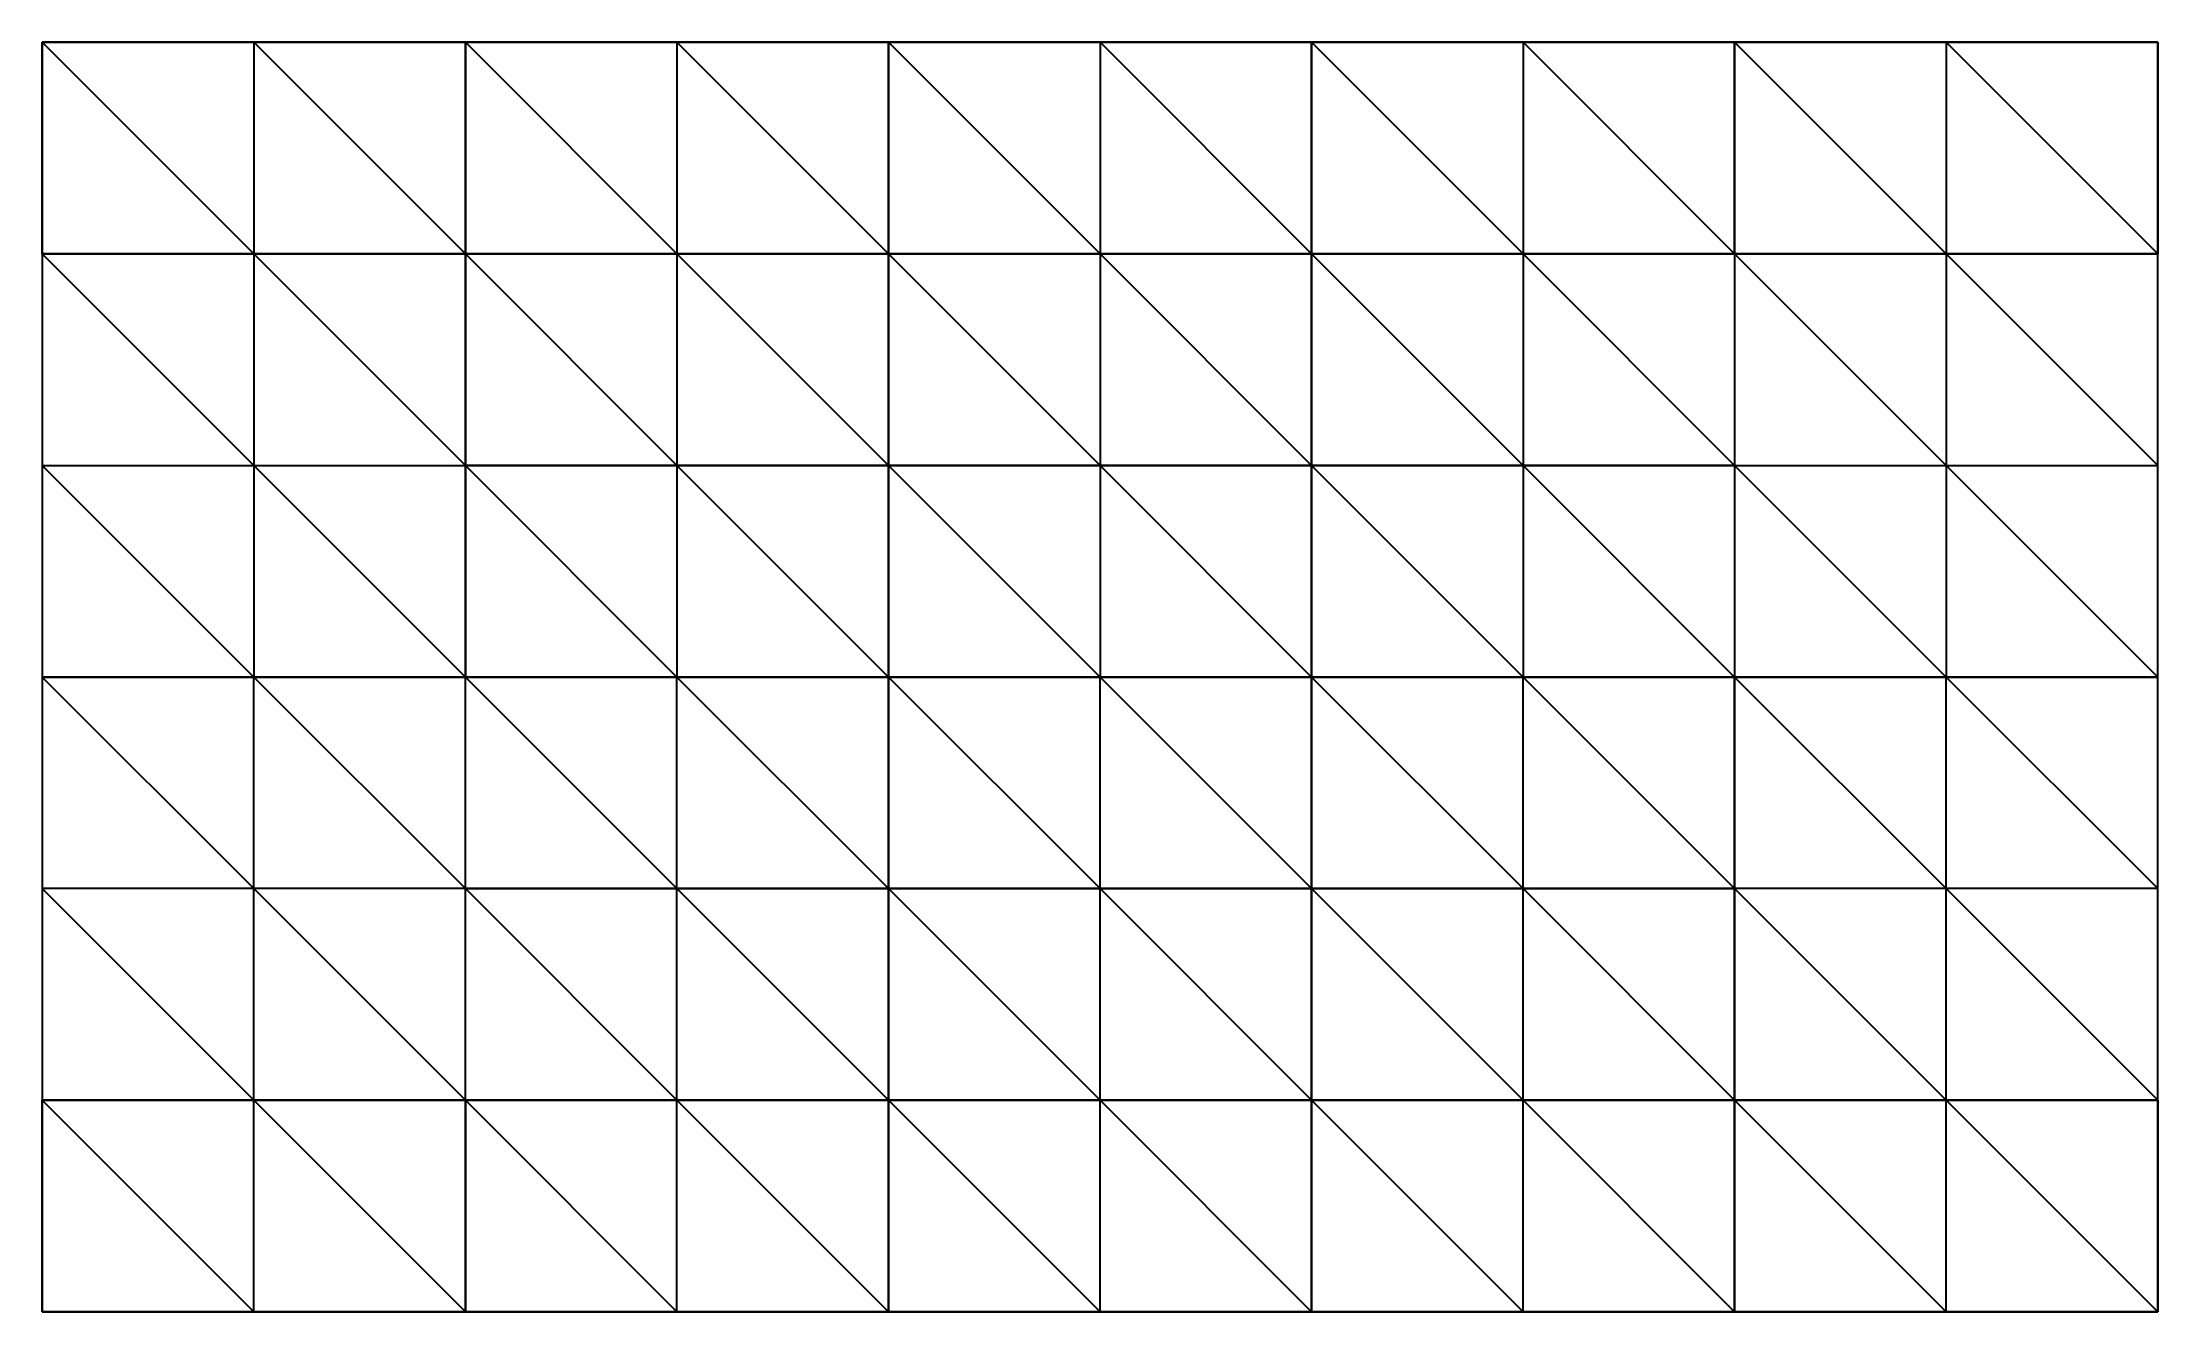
# Model space of a CAD drawing. Header units: millimetres. Extents: x 0 to 10, y 0 to 6.
import ezdxf

# ---------------------------------------------------------------- set-up
doc = ezdxf.new("R2010")
doc.units = ezdxf.units.MM

msp = doc.modelspace()

# ---------------------------------------------------------------- linework, layer by layer
for p, q in [((3, 6, 2), (2, 6, 2)), ((2, 6, 2), (2, 6, 1)), ((2, 6, 1), (3, 6, 1)), ((3, 6, 1), (2, 6, 2)), ((3, 5, 1), (2, 6, 1)), ((2, 6, 1), (2, 5, 1)), ((2, 5, 2), (2, 6, 2)), ((3, 5, 2), (2, 6, 2)), ((4, 6, 1), (3, 6, 1)), ((3, 6, 1), (3, 6, 2)), ((3, 6, 2), (4, 6, 2)), ((4, 6, 2), (3, 6, 1)), ((4, 5, 1), (3, 6, 1)), ((3, 6, 1), (3, 5, 1)), ((4, 5, 2), (3, 6, 2)), ((3, 6, 2), (3, 5, 1)), ((3, 6, 2), (3, 5, 2)), ((5, 6, 2), (4, 6, 2)), ((4, 6, 2), (4, 6, 1)), ((4, 6, 1), (5, 6, 1)), ((5, 6, 1), (4, 6, 2)), ((5, 5, 1), (4, 6, 1)), ((4, 6, 1), (4, 5, 1)), ((4, 5, 2), (4, 6, 2)), ((4, 5, 1), (4, 6, 2)), ((5, 5, 2), (4, 6, 2)), ((6, 6, 1), (5, 6, 1)), ((5, 6, 1), (5, 6, 2)), ((5, 6, 2), (6, 6, 2)), ((6, 6, 2), (5, 6, 1)), ((6, 5, 1), (5, 6, 1)), ((5, 6, 1), (5, 5, 1)), ((6, 5, 2), (5, 6, 2)), ((5, 6, 2), (5, 5, 1)), ((5, 6, 2), (5, 5, 2)), ((7, 6, 2), (6, 6, 2)), ((6, 6, 2), (6, 6, 1)), ((6, 6, 1), (7, 6, 1)), ((7, 6, 1), (6, 6, 2)), ((7, 5, 1), (6, 6, 1)), ((6, 6, 1), (6, 5, 1)), ((6, 5, 2), (6, 6, 2)), ((6, 5, 1), (6, 6, 2)), ((7, 5, 2), (6, 6, 2)), ((8, 6, 1), (7, 6, 1)), ((7, 6, 1), (7, 6, 2)), ((7, 6, 2), (8, 6, 2)), ((8, 6, 2), (7, 6, 1)), ((8, 5, 1), (7, 6, 1)), ((7, 6, 1), (7, 5, 1)), ((8, 5, 2), (7, 6, 2)), ((7, 6, 2), (7, 5, 1)), ((7, 6, 2), (7, 5, 2)), ((9, 6), (8, 6)), ((8, 6), (8, 6, 1)), ((8, 6, 1), (9, 6, 1)), ((9, 6, 1), (8, 6)), ((8, 6), (8, 5)), ((8, 6, 1), (8, 5, 1)), ((8, 5, 1), (8, 6)), ((9, 5, 1), (8, 6, 1)), ((8, 6, 2), (9, 6, 2)), ((8, 6, 2), (8, 5, 2)), ((9, 5, 2), (8, 6, 2)), ((9, 6, 1), (8, 6, 2)), ((8, 6, 1), (8, 6, 2)), ((8, 6, 2), (8, 5, 1)), ((10, 6), (9, 6)), ((9, 6), (9, 6, 1)), ((9, 6, 1), (10, 6, 1)), ((10, 6), (9, 6, 1)), ((10, 5, 1), (9, 6, 1)), ((9, 6, 1), (9, 5, 1)), ((9, 6, 2), (10, 6, 2)), ((10, 5, 2), (9, 6, 2)), ((9, 6, 2), (9, 5, 2)), ((10, 6, 2), (9, 6, 1)), ((9, 6, 2), (9, 6, 1)), ((10, 6), (10, 6, 1)), ((10, 6), (10, 5)), ((10, 5, 1), (10, 6, 1)), ((10, 6), (10, 5, 1)), ((10, 5, 2), (10, 6, 2)), ((10, 6, 2), (10, 6, 1)), ((10, 5, 2), (10, 6, 2)), ((10, 5, 1), (10, 6, 2)), ((1, 6), (0, 6)), ((0, 6), (0, 6, 1)), ((0, 6, 1), (1, 6, 1)), ((1, 6, 1), (0, 6)), ((0, 6), (0, 5)), ((0, 6, 1), (0, 5, 1)), ((0, 5, 1), (0, 6)), ((1, 5, 1), (0, 6, 1)), ((0, 6, 2), (1, 6, 2)), ((0, 6, 2), (0, 5, 2)), ((1, 5, 2), (0, 6, 2)), ((1, 6, 1), (0, 6, 2)), ((0, 6, 1), (0, 6, 2)), ((0, 6, 2), (0, 5, 1)), ((2, 6), (1, 6)), ((1, 6), (1, 6, 1)), ((1, 6, 1), (2, 6, 1)), ((2, 6), (1, 6, 1)), ((2, 5, 1), (1, 6, 1)), ((1, 6, 1), (1, 5, 1)), ((1, 6, 2), (2, 6, 2)), ((2, 5, 2), (1, 6, 2)), ((1, 6, 2), (1, 5, 2)), ((2, 6, 2), (1, 6, 1)), ((1, 6, 2), (1, 6, 1)), ((2, 5, 1), (2, 6, 2)), ((2, 6), (2, 6, 1)), ((2, 6), (2, 5)), ((2, 5, 1), (2, 6, 1)), ((2, 6), (2, 5, 1)), ((2, 5, 2), (2, 6, 2)), ((2, 5, 2), (2, 6, 2)), ((0, 5), (1, 5, 1)), ((0, 5, 2), (1, 5, 1)), ((1, 5, 1), (2, 5, 2)), ((1, 5, 1), (2, 5)), ((1, 5, 1), (1, 5, 2)), ((3, 5, 2), (2, 5, 2)), ((2, 5, 1), (3, 5, 1)), ((3, 5, 1), (2, 5, 2)), ((3, 5, 2), (2, 5, 2)), ((2, 5, 1), (3, 5, 1)), ((3, 4, 1), (2, 5, 1)), ((2, 5, 1), (2, 4, 1)), ((2, 4, 2), (2, 5, 2)), ((3, 4, 2), (2, 5, 2)), ((3, 5, 1), (4, 5, 1)), ((3, 5, 1), (3, 5, 2)), ((3, 5, 2), (4, 5, 2)), ((4, 5, 2), (3, 5, 1)), ((4, 5, 1), (3, 5, 1)), ((3, 5, 2), (4, 5, 2)), ((4, 4, 1), (3, 5, 1)), ((3, 5, 1), (3, 4, 1)), ((4, 4, 2), (3, 5, 2)), ((3, 5, 2), (3, 4, 1)), ((3, 5, 2), (3, 4, 2)), ((5, 5, 2), (4, 5, 2)), ((4, 5, 2), (4, 5, 1)), ((4, 5, 1), (5, 5, 1)), ((5, 5, 1), (4, 5, 2)), ((5, 5, 2), (4, 5, 2)), ((4, 5, 1), (5, 5, 1)), ((5, 4, 1), (4, 5, 1)), ((4, 5, 1), (4, 4, 1)), ((4, 4, 2), (4, 5, 2)), ((4, 4, 1), (4, 5, 2)), ((5, 4, 2), (4, 5, 2)), ((5, 5, 1), (6, 5, 1)), ((5, 5, 1), (5, 5, 2)), ((5, 5, 2), (6, 5, 2)), ((6, 5, 2), (5, 5, 1)), ((6, 5, 1), (5, 5, 1)), ((5, 5, 2), (6, 5, 2)), ((6, 4, 1), (5, 5, 1)), ((5, 5, 1), (5, 4, 1)), ((6, 4, 2), (5, 5, 2)), ((5, 5, 2), (5, 4, 1)), ((5, 5, 2), (5, 4, 2)), ((7, 5, 2), (6, 5, 2)), ((6, 5, 2), (6, 5, 1)), ((6, 5, 1), (7, 5, 1)), ((7, 5, 1), (6, 5, 2)), ((7, 5, 2), (6, 5, 2)), ((6, 5, 1), (7, 5, 1)), ((7, 4, 1), (6, 5, 1)), ((6, 5, 1), (6, 4, 1)), ((6, 4, 2), (6, 5, 2)), ((6, 4, 1), (6, 5, 2)), ((7, 4, 2), (6, 5, 2)), ((7, 5, 1), (8, 5, 1)), ((7, 5, 1), (7, 5, 2)), ((7, 5, 2), (8, 5, 2)), ((8, 5, 2), (7, 5, 1)), ((8, 5, 1), (7, 5, 1)), ((7, 5, 2), (8, 5, 2)), ((8, 4, 1), (7, 5, 1)), ((7, 5, 1), (7, 4, 1)), ((8, 4, 2), (7, 5, 2)), ((7, 5, 2), (7, 4, 1)), ((7, 5, 2), (7, 4, 2)), ((9, 5), (8, 5)), ((8, 5), (8, 5, 1)), ((8, 5, 1), (9, 5, 1)), ((8, 5, 2), (9, 5, 2)), ((8, 5, 1), (8, 5, 2)), ((8, 5), (9, 5, 1)), ((8, 5, 2), (9, 5, 1)), ((8, 5, 1), (9, 5, 1)), ((8, 5, 1), (8, 4, 1)), ((9, 4, 1), (8, 5, 1)), ((8, 5, 2), (9, 5, 2)), ((8, 5, 2), (8, 4, 2)), ((9, 4, 2), (8, 5, 2)), ((8, 5, 2), (8, 4, 1)), ((10, 5), (9, 5)), ((9, 5), (9, 5, 1)), ((9, 5, 1), (10, 5, 1)), ((9, 5, 2), (10, 5, 2)), ((9, 5, 1), (10, 5, 2)), ((9, 5, 1), (10, 5)), ((9, 5, 1), (9, 5, 2)), ((9, 5, 1), (10, 5, 1)), ((10, 4, 1), (9, 5, 1)), ((9, 5, 1), (9, 4, 1)), ((9, 5, 2), (10, 5, 2)), ((10, 4, 2), (9, 5, 2)), ((9, 5, 2), (9, 4, 2)), ((10, 5), (10, 5, 1)), ((10, 5, 1), (10, 5, 2)), ((10, 4, 1), (10, 5, 1)), ((10, 4, 2), (10, 5, 2)), ((10, 4, 2), (10, 5, 2)), ((10, 4, 1), (10, 5, 2)), ((1, 5), (0, 5)), ((0, 5), (0, 5, 1)), ((0, 5, 1), (1, 5, 1)), ((0, 5, 2), (1, 5, 2)), ((0, 5, 1), (0, 5, 2)), ((0, 5, 1), (1, 5, 1)), ((0, 5, 1), (0, 4, 1)), ((1, 4, 1), (0, 5, 1)), ((0, 5, 2), (1, 5, 2)), ((0, 5, 2), (0, 4, 2)), ((1, 4, 2), (0, 5, 2)), ((0, 5, 2), (0, 4, 1)), ((2, 5), (1, 5)), ((1, 5), (1, 5, 1)), ((1, 5, 1), (2, 5, 1)), ((1, 5, 2), (2, 5, 2)), ((1, 5, 1), (2, 5, 1)), ((2, 4, 1), (1, 5, 1)), ((1, 5, 1), (1, 4, 1)), ((1, 5, 2), (2, 5, 2)), ((2, 4, 2), (1, 5, 2)), ((1, 5, 2), (1, 4, 2)), ((2, 5, 2), (2, 5, 1)), ((2, 5), (2, 5, 1)), ((2, 4, 1), (2, 5, 2)), ((2, 4, 1), (2, 5, 1)), ((2, 4, 2), (2, 5, 2)), ((2, 4, 2), (2, 5, 2)), ((0, 4, 2), (1, 4, 1)), ((1, 4, 1), (2, 4, 2)), ((1, 4, 1), (1, 4, 2)), ((3, 4, 2), (2, 4, 2)), ((2, 4, 2), (2, 4, 1)), ((2, 4, 1), (3, 4, 1)), ((3, 4, 1), (2, 4, 2)), ((3, 4, 2), (2, 4, 2)), ((2, 4, 1), (3, 4, 1)), ((3, 3, 1), (2, 4, 1)), ((2, 4, 1), (2, 3, 1)), ((2, 3, 2), (2, 4, 2)), ((3, 3, 2), (2, 4, 2)), ((3, 4, 1), (4, 4, 1)), ((3, 4, 1), (3, 4, 2)), ((3, 4, 2), (4, 4, 2)), ((4, 4, 2), (3, 4, 1)), ((4, 4, 1), (3, 4, 1)), ((3, 4, 2), (4, 4, 2)), ((4, 3, 1), (3, 4, 1)), ((3, 4, 1), (3, 3, 1)), ((4, 3, 2), (3, 4, 2)), ((3, 4, 2), (3, 3, 1)), ((3, 4, 2), (3, 3, 2)), ((5, 4, 2), (4, 4, 2)), ((4, 4, 2), (4, 4, 1)), ((4, 4, 1), (5, 4, 1)), ((5, 4, 1), (4, 4, 2)), ((5, 4, 2), (4, 4, 2)), ((4, 4, 1), (5, 4, 1)), ((5, 3, 1), (4, 4, 1)), ((4, 4, 1), (4, 3, 1)), ((4, 3, 2), (4, 4, 2)), ((4, 3, 1), (4, 4, 2)), ((5, 3, 2), (4, 4, 2)), ((5, 4, 1), (6, 4, 1)), ((5, 4, 1), (5, 4, 2)), ((5, 4, 2), (6, 4, 2)), ((6, 4, 2), (5, 4, 1)), ((6, 4, 1), (5, 4, 1)), ((5, 4, 2), (6, 4, 2)), ((6, 3, 1), (5, 4, 1)), ((5, 4, 1), (5, 3, 1)), ((6, 3, 2), (5, 4, 2)), ((5, 4, 2), (5, 3, 1)), ((5, 4, 2), (5, 3, 2)), ((7, 4, 2), (6, 4, 2)), ((6, 4, 2), (6, 4, 1)), ((6, 4, 1), (7, 4, 1)), ((7, 4, 1), (6, 4, 2)), ((7, 4, 2), (6, 4, 2)), ((6, 4, 1), (7, 4, 1)), ((7, 3, 1), (6, 4, 1)), ((6, 4, 1), (6, 3, 1)), ((6, 3, 2), (6, 4, 2)), ((6, 3, 1), (6, 4, 2)), ((7, 3, 2), (6, 4, 2)), ((7, 4, 1), (8, 4, 1)), ((7, 4, 1), (7, 4, 2)), ((7, 4, 2), (8, 4, 2)), ((8, 4, 2), (7, 4, 1)), ((8, 4, 1), (7, 4, 1)), ((7, 4, 2), (8, 4, 2)), ((8, 3, 1), (7, 4, 1)), ((7, 4, 1), (7, 3, 1)), ((8, 3, 2), (7, 4, 2)), ((7, 4, 2), (7, 3, 1)), ((7, 4, 2), (7, 3, 2)), ((8, 4, 1), (9, 4, 1)), ((8, 4, 2), (9, 4, 2)), ((8, 4, 1), (8, 4, 2)), ((8, 4, 2), (9, 4, 1)), ((8, 4, 1), (9, 4, 1)), ((8, 4, 1), (8, 3, 1)), ((9, 3, 1), (8, 4, 1)), ((8, 4, 2), (9, 4, 2)), ((8, 4, 2), (8, 3, 2)), ((9, 3, 2), (8, 4, 2)), ((8, 4, 2), (8, 3, 1)), ((9, 4, 1), (10, 4, 1)), ((9, 4, 2), (10, 4, 2)), ((9, 4, 1), (10, 4, 2)), ((9, 4, 1), (9, 4, 2)), ((9, 4, 1), (10, 4, 1)), ((10, 3, 1), (9, 4, 1)), ((9, 4, 1), (9, 3, 1)), ((9, 4, 2), (10, 4, 2)), ((10, 3, 2), (9, 4, 2)), ((9, 4, 2), (9, 3, 2)), ((10, 4, 1), (10, 4, 2)), ((10, 3, 1), (10, 4, 1)), ((10, 3, 2), (10, 4, 2)), ((10, 3, 2), (10, 4, 2)), ((10, 3, 1), (10, 4, 2)), ((0, 4, 1), (1, 4, 1)), ((0, 4, 2), (1, 4, 2)), ((0, 4, 1), (0, 4, 2)), ((0, 4, 1), (1, 4, 1)), ((0, 4, 1), (0, 3, 1)), ((1, 3, 1), (0, 4, 1)), ((0, 4, 2), (1, 4, 2)), ((0, 4, 2), (0, 3, 2)), ((1, 3, 2), (0, 4, 2)), ((0, 4, 2), (0, 3, 1)), ((1, 4, 1), (2, 4, 1)), ((1, 4, 2), (2, 4, 2)), ((1, 4, 1), (2, 4, 1)), ((2, 3, 1), (1, 4, 1)), ((1, 4, 1), (1, 3, 1)), ((1, 4, 2), (2, 4, 2)), ((2, 3, 2), (1, 4, 2)), ((1, 4, 2), (1, 3, 2)), ((2, 3, 1), (2, 4, 2)), ((2, 3, 1), (2, 4, 1)), ((2, 3, 2), (2, 4, 2)), ((2, 3, 2), (2, 4, 2)), ((2, 2, 1), (2, 3, 1)), ((2, 2, 2), (2, 3, 2)), ((2, 3, 1), (2, 3, 2)), ((3, 3, 2), (2, 3, 2)), ((2, 3, 2), (3, 3, 1)), ((2, 3, 2), (3, 2, 2)), ((3, 3, 2), (2, 3, 2)), ((2, 3, 1), (3, 3, 1)), ((3, 3, 2), (2, 3, 2)), ((2, 3, 1), (3, 3, 1)), ((3, 3, 1), (3, 3, 2)), ((3, 3, 2), (4, 3, 2)), ((4, 3, 1), (3, 3, 1)), ((3, 3, 1), (4, 3, 2)), ((3, 3, 1), (4, 2, 1)), ((3, 2, 2), (3, 3, 2)), ((3, 3, 2), (4, 2, 2)), ((3, 3, 1), (4, 3, 1)), ((3, 3, 2), (4, 3, 2)), ((4, 3, 1), (3, 3, 1)), ((3, 3, 2), (4, 3, 2)), ((4, 3, 2), (4, 3, 1)), ((4, 2, 1), (4, 3, 1)), ((4, 3, 2), (4, 2, 2)), ((4, 3, 1), (4, 2, 2)), ((4, 3, 1), (5, 2, 1)), ((5, 3, 1), (4, 3, 1)), ((5, 3, 2), (4, 3, 2)), ((4, 3, 2), (5, 3, 1)), ((4, 3, 2), (5, 2, 2)), ((4, 3, 1), (5, 3, 1)), ((5, 3, 2), (4, 3, 2)), ((5, 3, 2), (4, 3, 2)), ((4, 3, 1), (5, 3, 1)), ((5, 3, 2), (4, 3, 2)), ((4, 3, 1), (5, 3, 1)), ((5, 2, 1), (5, 3, 1)), ((5, 3, 1), (5, 3, 2)), ((5, 3, 2), (6, 3, 2)), ((6, 3, 1), (5, 3, 1)), ((5, 3, 1), (6, 3, 2)), ((5, 3, 1), (6, 2, 1)), ((5, 2, 2), (5, 3, 1)), ((5, 2, 2), (5, 3, 2)), ((5, 3, 2), (6, 2, 2)), ((5, 3, 2), (6, 3, 2)), ((6, 3, 1), (5, 3, 1)), ((5, 3, 1), (6, 3, 1)), ((5, 3, 2), (6, 3, 2)), ((6, 3, 1), (5, 3, 1)), ((5, 3, 2), (6, 3, 2)), ((6, 3, 2), (6, 3, 1)), ((6, 2, 1), (6, 3, 1)), ((6, 3, 2), (6, 2, 2)), ((6, 3, 1), (6, 2, 2)), ((6, 3, 1), (7, 2, 1)), ((7, 3, 1), (6, 3, 1)), ((7, 3, 2), (6, 3, 2)), ((6, 3, 2), (7, 3, 1)), ((6, 3, 2), (7, 2, 2)), ((6, 3, 1), (7, 3, 1)), ((7, 3, 2), (6, 3, 2)), ((7, 3, 2), (6, 3, 2)), ((6, 3, 1), (7, 3, 1)), ((7, 3, 2), (6, 3, 2)), ((6, 3, 1), (7, 3, 1)), ((7, 2, 1), (7, 3, 1)), ((7, 3, 1), (7, 3, 2)), ((7, 3, 2), (8, 3, 2)), ((8, 3, 1), (7, 3, 1)), ((7, 3, 1), (8, 3, 2)), ((7, 3, 1), (8, 2, 1)), ((7, 2, 2), (7, 3, 1)), ((7, 2, 2), (7, 3, 2)), ((7, 3, 2), (8, 2, 2)), ((7, 3, 2), (8, 3, 2)), ((8, 3, 1), (7, 3, 1)), ((7, 3, 1), (8, 3, 1)), ((7, 3, 2), (8, 3, 2)), ((8, 3, 1), (7, 3, 1)), ((7, 3, 2), (8, 3, 2)), ((8, 3, 2), (8, 3, 1)), ((8, 2, 1), (8, 3, 1)), ((8, 3, 2), (8, 2, 2)), ((8, 3, 1), (8, 2, 2)), ((8, 3, 1), (8, 2, 1)), ((9, 3, 1), (8, 3, 1)), ((8, 3, 2), (8, 2, 2)), ((8, 3, 1), (9, 2, 1)), ((8, 3, 2), (8, 2, 2)), ((9, 3, 2), (8, 3, 2)), ((8, 3, 2), (9, 2, 2)), ((9, 3, 1), (8, 3, 2)), ((9, 3, 1), (8, 3, 1)), ((9, 3, 2), (8, 3, 2)), ((8, 3, 1), (9, 3, 1)), ((8, 3, 2), (9, 3, 2)), ((8, 3, 1), (9, 3, 1)), ((8, 3, 2), (9, 3, 2)), ((10, 3, 1), (9, 3, 1)), ((9, 2, 1), (9, 3, 1)), ((9, 3, 1), (10, 2, 1)), ((10, 3, 2), (9, 3, 2)), ((9, 2, 2), (9, 3, 2)), ((9, 3, 2), (10, 2, 2)), ((10, 3, 2), (9, 3, 1)), ((9, 3, 1), (9, 3, 2)), ((10, 3, 1), (9, 3, 1)), ((10, 3, 2), (9, 3, 2)), ((9, 3, 1), (10, 3, 1)), ((9, 3, 2), (10, 3, 2)), ((9, 3, 1), (10, 3, 1)), ((9, 3, 2), (10, 3, 2)), ((10, 2, 1), (10, 3, 1)), ((10, 2, 2), (10, 3, 2)), ((10, 2, 2), (10, 3, 1)), ((10, 3, 1), (10, 3, 2)), ((0, 3, 1), (0, 2, 1)), ((1, 3, 1), (0, 3, 1)), ((0, 3, 1), (0, 3, 2)), ((0, 3, 2), (0, 2, 2)), ((0, 3, 1), (1, 2, 1)), ((0, 3, 2), (0, 2, 2)), ((1, 3, 2), (0, 3, 2)), ((0, 3, 2), (1, 2, 2)), ((0, 3, 1), (0, 2, 2)), ((1, 3, 1), (0, 3, 2)), ((1, 3, 1), (0, 3, 1)), ((1, 3, 2), (0, 3, 2)), ((0, 3, 1), (1, 3, 1)), ((0, 3, 2), (1, 3, 2)), ((0, 3, 1), (1, 3, 1)), ((0, 3, 2), (1, 3, 2)), ((2, 3, 1), (1, 3, 1)), ((1, 2, 1), (1, 3, 1)), ((1, 3, 1), (2, 2, 1)), ((2, 3, 2), (1, 3, 2)), ((1, 2, 2), (1, 3, 2)), ((1, 3, 2), (2, 2, 2)), ((2, 3, 2), (1, 3, 1)), ((1, 3, 1), (1, 3, 2)), ((2, 3, 1), (1, 3, 1)), ((2, 3, 2), (1, 3, 2)), ((1, 3, 1), (2, 3, 1)), ((1, 3, 2), (2, 3, 2)), ((1, 3, 1), (2, 3, 1)), ((1, 3, 2), (2, 3, 2)), ((2, 2, 2), (2, 3, 1)), ((2, 3, 1), (3, 2, 1)), ((3, 3, 1), (2, 3, 1)), ((2, 3, 1), (3, 3, 1)), ((3, 3, 2), (2, 3, 2)), ((3, 2, 1), (3, 3, 1)), ((3, 2, 2), (3, 3, 1)), ((3, 3, 2), (4, 3, 2)), ((4, 3, 1), (3, 3, 1)), ((2, 1, 1), (2, 2, 1)), ((2, 1, 2), (2, 2, 2)), ((2, 2, 1), (2, 2, 2)), ((3, 2, 2), (2, 2, 2)), ((2, 2, 2), (3, 2, 1)), ((2, 2, 2), (3, 1, 2)), ((3, 2, 1), (3, 2, 2)), ((3, 2, 2), (4, 2, 2)), ((4, 2, 1), (3, 2, 1)), ((3, 2, 1), (4, 2, 2)), ((3, 2, 1), (4, 1, 1)), ((3, 1, 2), (3, 2, 2)), ((3, 2, 2), (4, 1, 2)), ((4, 2, 2), (4, 2, 1)), ((4, 1, 1), (4, 2, 1)), ((4, 2, 2), (4, 1, 2)), ((4, 2, 1), (4, 1, 2)), ((4, 2, 1), (5, 1, 1)), ((5, 2, 1), (4, 2, 1)), ((5, 2, 2), (4, 2, 2)), ((4, 2, 2), (5, 2, 1)), ((4, 2, 2), (5, 1, 2)), ((4, 2, 1), (5, 2, 1)), ((5, 2, 2), (4, 2, 2)), ((5, 1, 1), (5, 2, 1)), ((5, 2, 1), (5, 2, 2)), ((5, 2, 2), (6, 2, 2)), ((6, 2, 1), (5, 2, 1)), ((5, 2, 1), (6, 2, 2)), ((5, 2, 1), (6, 1, 1)), ((5, 1, 2), (5, 2, 1)), ((5, 1, 2), (5, 2, 2)), ((5, 2, 2), (6, 1, 2)), ((5, 2, 2), (6, 2, 2)), ((6, 2, 1), (5, 2, 1)), ((6, 2, 2), (6, 2, 1)), ((6, 1, 1), (6, 2, 1)), ((6, 2, 2), (6, 1, 2)), ((6, 2, 1), (6, 1, 2)), ((6, 2, 1), (7, 1, 1)), ((7, 2, 1), (6, 2, 1)), ((7, 2, 2), (6, 2, 2)), ((6, 2, 2), (7, 2, 1)), ((6, 2, 2), (7, 1, 2)), ((6, 2, 1), (7, 2, 1)), ((7, 2, 2), (6, 2, 2)), ((7, 1, 1), (7, 2, 1)), ((7, 2, 1), (7, 2, 2)), ((7, 2, 2), (8, 2, 2)), ((8, 2, 1), (7, 2, 1)), ((7, 2, 1), (8, 2, 2)), ((7, 2, 1), (8, 1, 1)), ((7, 1, 2), (7, 2, 1)), ((7, 1, 2), (7, 2, 2)), ((7, 2, 2), (8, 1, 2)), ((7, 2, 2), (8, 2, 2)), ((8, 2, 1), (7, 2, 1)), ((8, 2, 2), (8, 2, 1)), ((8, 1, 1), (8, 2, 1)), ((8, 2, 2), (8, 1, 2)), ((8, 2, 1), (8, 1, 2)), ((8, 2, 1), (8, 1, 1)), ((9, 2, 1), (8, 2, 1)), ((8, 2, 2), (8, 1, 2)), ((8, 2, 1), (9, 1, 1)), ((8, 2, 2), (8, 1, 2)), ((9, 2, 2), (8, 2, 2)), ((8, 2, 2), (9, 1, 2)), ((9, 2, 1), (8, 2, 2)), ((9, 2, 1), (8, 2, 1)), ((9, 2, 2), (8, 2, 2)), ((10, 2, 1), (9, 2, 1)), ((9, 1, 1), (9, 2, 1)), ((9, 2, 1), (10, 1, 1)), ((10, 2, 2), (9, 2, 2)), ((9, 1, 2), (9, 2, 2)), ((9, 2, 2), (10, 1, 2)), ((10, 2, 2), (9, 2, 1)), ((9, 2, 1), (9, 2, 2)), ((10, 2, 1), (9, 2, 1)), ((10, 2, 2), (9, 2, 2)), ((10, 1, 1), (10, 2, 1)), ((10, 1, 2), (10, 2, 2)), ((10, 1, 2), (10, 2, 1)), ((10, 2, 1), (10, 2, 2)), ((0, 2, 1), (0, 1, 1)), ((1, 2, 1), (0, 2, 1)), ((0, 2, 1), (0, 2, 2)), ((0, 2, 2), (0, 1, 2)), ((0, 2, 1), (1, 1, 1)), ((0, 2, 2), (0, 1, 2)), ((1, 2, 2), (0, 2, 2)), ((0, 2, 2), (1, 1, 2)), ((0, 2, 1), (0, 1, 2)), ((1, 2, 1), (0, 2, 2)), ((1, 2, 1), (0, 2, 1)), ((1, 2, 2), (0, 2, 2)), ((2, 2, 1), (1, 2, 1)), ((1, 1, 1), (1, 2, 1)), ((1, 2, 1), (2, 1, 1)), ((2, 2, 2), (1, 2, 2)), ((1, 1, 2), (1, 2, 2)), ((1, 2, 2), (2, 1, 2)), ((2, 2, 2), (1, 2, 1)), ((1, 2, 1), (1, 2, 2)), ((2, 2, 1), (1, 2, 1)), ((2, 2, 2), (1, 2, 2)), ((2, 1, 2), (2, 2, 1)), ((2, 2, 1), (3, 1, 1)), ((3, 2, 1), (2, 2, 1)), ((2, 2, 1), (3, 2, 1)), ((3, 2, 2), (2, 2, 2)), ((3, 1, 1), (3, 2, 1)), ((3, 1, 2), (3, 2, 1)), ((3, 2, 2), (4, 2, 2)), ((4, 2, 1), (3, 2, 1)), ((2, 0, 1), (2, 1, 1)), ((2, 1, 1), (2, 0)), ((2, 0, 2), (2, 1, 2)), ((2, 1, 1), (2, 1, 2)), ((3, 1, 2), (2, 1, 2)), ((2, 1, 2), (3, 1, 1)), ((2, 1, 2), (3, 0, 2)), ((3, 1, 1), (3, 1, 2)), ((3, 1, 2), (4, 1, 2)), ((4, 1, 1), (3, 1, 1)), ((3, 1, 1), (4, 1, 2)), ((3, 1, 1), (4, 0, 1)), ((3, 0, 2), (3, 1, 2)), ((3, 1, 2), (4, 0, 2)), ((4, 1, 2), (4, 1, 1)), ((4, 0, 1), (4, 1, 1)), ((4, 1, 2), (4, 0, 2)), ((4, 1, 1), (4, 0, 2)), ((4, 1, 1), (5, 0, 1)), ((5, 1, 1), (4, 1, 1)), ((5, 1, 2), (4, 1, 2)), ((4, 1, 2), (5, 1, 1)), ((4, 1, 2), (5, 0, 2)), ((4, 1, 1), (5, 1, 1)), ((5, 1, 2), (4, 1, 2)), ((5, 0, 1), (5, 1, 1)), ((5, 1, 1), (5, 1, 2)), ((5, 1, 2), (6, 1, 2)), ((6, 1, 1), (5, 1, 1)), ((5, 1, 1), (6, 1, 2)), ((5, 1, 1), (6, 0, 1)), ((5, 0, 2), (5, 1, 1)), ((5, 0, 2), (5, 1, 2)), ((5, 1, 2), (6, 0, 2)), ((5, 1, 2), (6, 1, 2)), ((6, 1, 1), (5, 1, 1)), ((6, 1, 2), (6, 1, 1)), ((6, 0, 1), (6, 1, 1)), ((6, 1, 2), (6, 0, 2)), ((6, 1, 1), (6, 0, 2)), ((6, 1, 1), (7, 0, 1)), ((7, 1, 1), (6, 1, 1)), ((7, 1, 2), (6, 1, 2)), ((6, 1, 2), (7, 1, 1)), ((6, 1, 2), (7, 0, 2)), ((6, 1, 1), (7, 1, 1)), ((7, 1, 2), (6, 1, 2)), ((7, 0, 1), (7, 1, 1)), ((7, 1, 1), (7, 1, 2)), ((7, 1, 2), (8, 1, 2)), ((8, 1, 1), (7, 1, 1)), ((7, 1, 1), (8, 1, 2)), ((7, 1, 1), (8, 0, 1)), ((7, 0, 2), (7, 1, 1)), ((7, 0, 2), (7, 1, 2)), ((7, 1, 2), (8, 0, 2)), ((7, 1, 2), (8, 1, 2)), ((8, 1, 1), (7, 1, 1)), ((8, 1, 2), (8, 1, 1)), ((8, 0, 1), (8, 1, 1)), ((8, 1, 2), (8, 0, 2)), ((8, 1, 1), (8, 0, 2)), ((8, 0), (8, 1)), ((8, 1), (8, 1, 1)), ((8, 1, 1), (8, 0, 1)), ((8, 0), (8, 1, 1)), ((8, 1), (9, 1)), ((9, 1, 1), (8, 1, 1)), ((8, 1, 2), (8, 0, 2)), ((8, 1, 1), (9, 0, 1)), ((8, 1, 2), (8, 0, 2)), ((9, 1, 2), (8, 1, 2)), ((8, 1, 2), (9, 0, 2)), ((9, 1, 1), (8, 1, 2)), ((9, 1, 1), (8, 1)), ((9, 1, 1), (8, 1, 1)), ((9, 1, 2), (8, 1, 2)), ((9, 1), (9, 1, 1)), ((9, 1), (10, 1)), ((10, 1, 1), (9, 1, 1)), ((9, 0, 1), (9, 1, 1)), ((9, 1, 1), (10, 0, 1)), ((10, 1, 2), (9, 1, 2)), ((9, 0, 2), (9, 1, 2)), ((9, 1, 2), (10, 0, 2)), ((10, 1), (9, 1, 1)), ((10, 1, 2), (9, 1, 1)), ((9, 1, 1), (9, 1, 2)), ((10, 1, 1), (9, 1, 1)), ((10, 1, 2), (9, 1, 2)), ((10, 1), (10, 1, 1)), ((10, 0), (10, 1)), ((10, 0, 1), (10, 1, 1)), ((10, 1, 1), (10, 0)), ((10, 0, 2), (10, 1, 2)), ((10, 0, 2), (10, 1, 1)), ((10, 1, 1), (10, 1, 2)), ((0, 0), (0, 1)), ((0, 1), (0, 1, 1)), ((0, 1, 1), (0, 0, 1)), ((0, 0), (0, 1, 1)), ((0, 1), (1, 1)), ((1, 1, 1), (0, 1, 1)), ((0, 1, 1), (0, 1, 2)), ((0, 1, 2), (0, 0, 2)), ((0, 1, 1), (1, 0, 1)), ((0, 1, 2), (0, 0, 2)), ((1, 1, 2), (0, 1, 2)), ((0, 1, 2), (1, 0, 2)), ((0, 1, 1), (0, 0, 2)), ((1, 1, 1), (0, 1, 2)), ((1, 1, 1), (0, 1)), ((1, 1, 1), (0, 1, 1)), ((1, 1, 2), (0, 1, 2)), ((1, 1), (1, 1, 1)), ((1, 1), (2, 1)), ((2, 1, 1), (1, 1, 1)), ((1, 0, 1), (1, 1, 1)), ((1, 1, 1), (2, 0, 1)), ((2, 1, 2), (1, 1, 2)), ((1, 0, 2), (1, 1, 2)), ((1, 1, 2), (2, 0, 2)), ((2, 1), (1, 1, 1)), ((2, 1, 2), (1, 1, 1)), ((1, 1, 1), (1, 1, 2)), ((2, 1, 1), (1, 1, 1)), ((2, 1, 2), (1, 1, 2)), ((2, 1), (2, 1, 1)), ((2, 0), (2, 1)), ((2, 0, 2), (2, 1, 1)), ((2, 1, 1), (3, 0, 1)), ((3, 1, 1), (2, 1, 1)), ((2, 1, 1), (3, 1, 1)), ((3, 1, 2), (2, 1, 2)), ((3, 0, 1), (3, 1, 1)), ((3, 0, 2), (3, 1, 1)), ((3, 1, 2), (4, 1, 2)), ((4, 1, 1), (3, 1, 1)), ((0, 0), (0, 0, 1)), ((0, 0), (1, 0)), ((1, 0, 1), (0, 0, 1)), ((0, 0), (1, 0, 1)), ((0, 0, 2), (0, 0, 1)), ((1, 0, 2), (0, 0, 2)), ((0, 0, 2), (1, 0, 1)), ((1, 0), (1, 0, 1)), ((1, 0), (2, 0)), ((2, 0, 1), (1, 0, 1)), ((1, 0, 1), (2, 0)), ((2, 0, 2), (1, 0, 2)), ((1, 0, 1), (2, 0, 2)), ((1, 0, 2), (1, 0, 1)), ((2, 0), (2, 0, 1)), ((2, 0, 1), (2, 0, 2)), ((2, 0, 1), (3, 0, 1)), ((3, 0, 2), (2, 0, 2)), ((2, 0, 2), (3, 0, 1)), ((3, 0, 1), (3, 0, 2)), ((3, 0, 2), (4, 0, 2)), ((4, 0, 1), (3, 0, 1)), ((3, 0, 1), (4, 0, 2)), ((4, 0, 1), (5, 0, 1)), ((5, 0, 2), (4, 0, 2)), ((4, 0, 2), (5, 0, 1)), ((5, 0, 1), (5, 0, 2)), ((5, 0, 2), (6, 0, 2)), ((6, 0, 1), (5, 0, 1)), ((5, 0, 1), (6, 0, 2)), ((6, 0, 2), (6, 0, 1)), ((6, 0, 1), (7, 0, 1)), ((7, 0, 2), (6, 0, 2)), ((6, 0, 2), (7, 0, 1)), ((7, 0, 1), (7, 0, 2)), ((7, 0, 2), (8, 0, 2)), ((8, 0, 1), (7, 0, 1)), ((7, 0, 1), (8, 0, 2)), ((8, 0, 2), (8, 0, 1)), ((8, 0), (8, 0, 1)), ((8, 0), (9, 0)), ((9, 0, 1), (8, 0, 1)), ((8, 0), (9, 0, 1)), ((9, 0, 2), (8, 0, 2)), ((8, 0, 2), (9, 0, 1)), ((9, 0), (9, 0, 1)), ((9, 0), (10, 0)), ((10, 0, 1), (9, 0, 1)), ((9, 0, 1), (10, 0)), ((10, 0, 2), (9, 0, 2)), ((9, 0, 1), (10, 0, 2)), ((9, 0, 2), (9, 0, 1)), ((10, 0), (10, 0, 1)), ((10, 0, 1), (10, 0, 2)), ((4, 0, 2), (4, 0, 1))]:
    msp.add_line(p, q)

doc.saveas('drawing.dxf')
